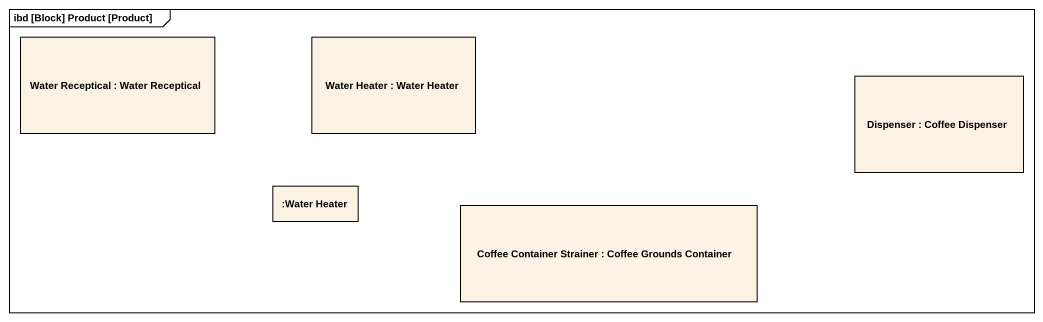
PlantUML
@startuml
mainframe ibd [Block] Product [Product]
rectangle "Water Receptical : Water Receptical" as Water_Receptical
rectangle "Water Heater : Water Heater" as Water_Heater
rectangle "Dispenser : Coffee Dispenser" as Dispenser
rectangle ":Water Heater" as Water_Heater_2
rectangle "Coffee Container Strainer : Coffee Grounds Container" as Coffee_Container_Strainer
@enduml
